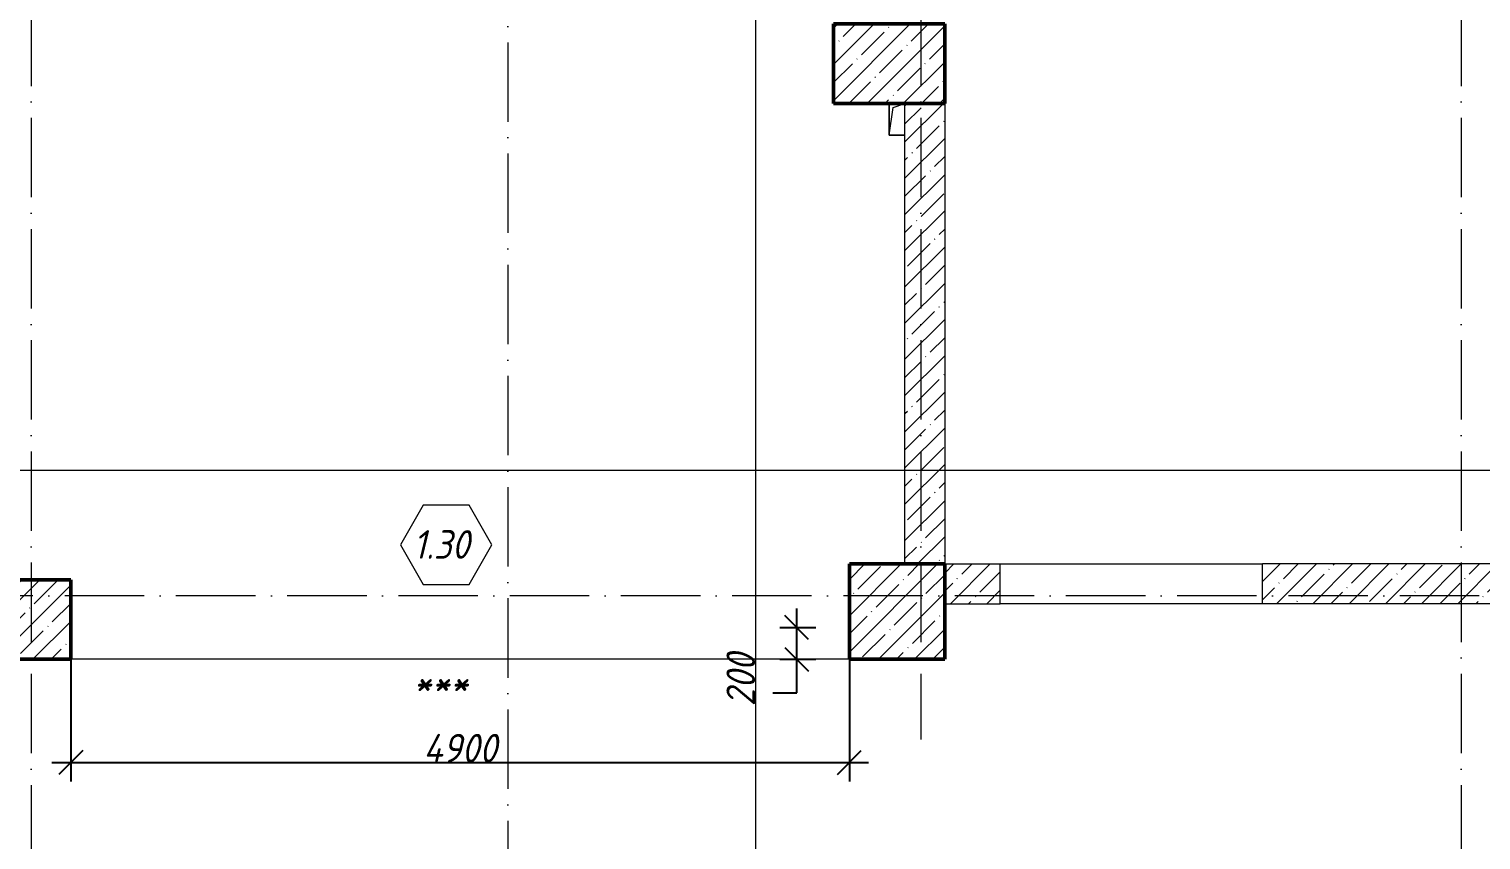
# Model space of a CAD drawing. Header units: millimetres. Extents: x -401725 to 250493, y 305116 to 802890.
# Drawn here: x -157063 to -147926, y 610760 to 615866 of the extents above; entities that cross this region are included whole.
import ezdxf

# ---------------------------------------------------------------- set-up
doc = ezdxf.new("R2010")
doc.units = ezdxf.units.MM
doc.linetypes.add('50_200_ШТРИХ_1Т_ш5_п1_п1_', pattern=[700, 500, -100, 0, -100])
for name, color, linetype, lineweight in [('A-____-____-DIMS', 7, 'Continuous', 9), ('A-DOOR-____-IDEN', 7, 'Continuous', 9), ('A-FLOR-____-OTLN', 7, 'Continuous', 9), ('A-GENM-____-OTLN', 7, 'Continuous', 9), ('A-WALL-____-MCUT-3', 7, 'Continuous', 9), ('A-WALL-____-OTLN', 7, 'Continuous', 9), ('S-COLS-____-MCUT', 7, 'Continuous', 50), ('S-COLS-____-OTLN', 7, 'Continuous', 9), ('S-GRID-____-OTLN-1', 7, '50_200_ШТРИХ_1Т_ш5_п1_п1_', 9)]:
    doc.layers.add(name, color=color, linetype=linetype, lineweight=lineweight)
for name, color, linetype, lineweight, true_color in [('A-WALL-____-PATT-2', 7, 'Continuous', 9, 0x787878), ('G-____-____-SYMB-1', 9, 'Continuous', 9, 0x808080), ('G-____-____-SYMB-2', 7, 'Continuous', 9, 0x000000)]:
    doc.layers.add(name, color=color, linetype=linetype, lineweight=lineweight, true_color=true_color)
doc.styles.add('ISOCPEUR_I_14', font='isocpeui.ttf', dxfattribs={"width": 0.9, "height": 180})
doc.styles.add('ISOCPEUR_I_2', font='isocpeui.ttf', dxfattribs={"width": 0.85, "height": 2.3})
doc.dimstyles.new('ISO-1_8_0_9К_СРЕДНИЙ_Кладочные_8', dxfattribs={"dimscale": 304.8, "dimtxt": 179.276612, "dimasz": 0.492126, "dimexe": 0.393701, "dimexo": 0, "dimgap": 0, "dimtad": 1, "dimdec": 3, "dimrnd": 0.001, "dimdsep": 46, "dimtxsty": 'ISOCPEUR_I_14', "dimblk1": 'OBLIQUE', "dimblk2": 'OBLIQUE', "dimsah": 1, "dimcen": 0.09, "dimdle": 0.393701, "dimazin": 0, "dimtfac": 1, "dimtdec": 4, "dimtix": 1, "dimtmove": 0, "dimatfit": 3, "dimfxl": 1, "dimtvp": 1, "dimtolj": 1, "dimtzin": 0, "dimarcsym": 2})
doc.dimstyles.new('ISO-1_8_0_9К_СРЕДНИЙ_Кладочные_9', dxfattribs={"dimscale": 304.8, "dimtxt": 179.276612, "dimasz": 0.492126, "dimexe": 0.393701, "dimexo": 0, "dimgap": 0, "dimtad": 1, "dimdec": 3, "dimrnd": 0.001, "dimdsep": 46, "dimtxsty": 'ISOCPEUR_I_14', "dimblk1": 'OBLIQUE', "dimblk2": 'OBLIQUE', "dimsah": 1, "dimcen": 0.09, "dimdle": 0.393701, "dimazin": 0, "dimtfac": 1, "dimtdec": 4, "dimtix": 1, "dimtmove": 1, "dimatfit": 3, "dimfxl": 1, "dimtvp": 1, "dimtolj": 1, "dimtzin": 0, "dimarcsym": 2})
pattern_1 = [(45, (-175000.74, 544716.51), (-114.04925, 114.04925), []), (45, (-174886.69, 544716.51), (-114.04925, 114.04925), [201.612, -40.322, 3.353, -36.97])]

# ---------------------------------------------------------------- blocks, each defined once
blk = doc.blocks.new('BSC_Колонна _Прямоугольная - 500х700-V81-АР1_Кладочный план 1 этажа в осях 1-64_Ю-ЯЯ')
at = {"layer": 'S-COLS-____-OTLN'}
h = blk.add_hatch(dxfattribs=at)
h.set_pattern_fill('FP_83', color=256, style=0, pattern_type=2)
h.set_pattern_definition([(315, (-70931.04, 23350), (114.04925, 114.04925), []), (315, (-70931.04, 23235.95), (114.04925, 114.04925), [201.613, -40.323, 3.353, -36.97])])
h.paths.add_polyline_path([(-250, -350), (250, -350), (250, 350), (-250, 350)], flags=0)
at = {"layer": 'S-COLS-____-MCUT'}
for p, q in [((250, 350), (-250, 350)), ((-250, 350), (-250, -350)), ((250, -350), (250, 350)), ((-250, -350), (250, -350))]:
    blk.add_line(p, q, dxfattribs=at)
blk = doc.blocks.new('BSC_Колонна _Прямоугольная - 500х500-V84-АР1_Кладочный план 1 этажа в осях 1-64_Ю-ЯЯ')
at = {"layer": 'S-COLS-____-OTLN'}
h = blk.add_hatch(dxfattribs=at)
h.set_pattern_fill('FP_86', color=256, style=0, pattern_type=2)
h.set_pattern_definition([(45, (-17950, -67431.04), (-114.04925, 114.04925), []), (45, (-17835.95, -67431.04), (-114.04925, 114.04925), [201.613, -40.323, 3.353, -36.97])])
h.paths.add_polyline_path([(-250, -250), (250, -250), (250, 250), (-250, 250)], flags=0)
at = {"layer": 'S-COLS-____-MCUT'}
for p, q in [((250, 250), (-250, 250)), ((-250, 250), (-250, -250)), ((250, -250), (250, 250)), ((-250, -250), (250, -250))]:
    blk.add_line(p, q, dxfattribs=at)
blk = doc.blocks.new('BSC_Колонна _Прямоугольная - 600х600-V121-АР1_Кладочный план 1 этажа в осях 1-64_Ю-ЯЯ')
at = {"layer": 'S-COLS-____-OTLN'}
h = blk.add_hatch(dxfattribs=at)
h.set_pattern_fill('FP_125', color=256, style=0, pattern_type=2)
h.set_pattern_definition([(45, (-23400, -67481.04), (-114.04925, 114.04925), []), (45, (-23285.95, -67481.04), (-114.04925, 114.04925), [201.613, -40.323, 3.353, -36.97])])
h.paths.add_polyline_path([(-300, -300), (300, -300), (300, 300), (-300, 300)], flags=0)
at = {"layer": 'S-COLS-____-MCUT'}
for p, q in [((300, 300), (-300, 300)), ((-300, 300), (-300, -300)), ((300, -300), (300, 300)), ((-300, -300), (300, -300))]:
    blk.add_line(p, q, dxfattribs=at)
blk = doc.blocks.new('AR_Отверстие прямоугольное _в плите_ - AR_Отверстие прямоугольное _в плите_-V231-АР1_Кладочный план 1 этажа в осях 1-64_Ю-ЯЯ')
at = {"layer": 'A-GENM-____-OTLN'}
for p, q in [((-50, 100), (-50, -100)), ((-25, 75), (50, 100)), ((-50, -100), (-25, 75)), ((-50, -100), (50, -100))]:
    blk.add_line(p, q, dxfattribs=at)
blk = doc.blocks.new('_Oblique')
at = {"color": 0, "linetype": 'ByBlock', "lineweight": -2}
blk.add_line((-0.5, -0.5), (0.5, 0.5), dxfattribs=at)
blk = doc.blocks.new('*D13278')
at = {"layer": 'A-____-____-DIMS', "color": 0, "lineweight": -2, "transparency": 16777216}
for p, q in [((-156800.7, 611897.6), (-156800.7, 611127.7)), ((-151900.7, 611897.6), (-151900.7, 611127.7)), ((-156920.7, 611247.7), (-151780.7, 611247.7))]:
    blk.add_line(p, q, dxfattribs=at)
at = {"layer": 'Defpoints', "color": 0, "transparency": 16777216}
for p in [(-156800.7, 611897.6), (-151900.7, 611897.6), (-151900.7, 611247.7)]:
    blk.add_point(p, dxfattribs=at)
at = {"layer": 'A-____-____-DIMS', "color": 0, "lineweight": -2, "transparency": 16777216, "xscale": 150, "yscale": 150, "zscale": 150, "rotation": 180}
blk.add_blockref('_Oblique', (-156800.7, 611247.7), dxfattribs=at)
at = {"layer": 'A-____-____-DIMS', "color": 0, "lineweight": -2, "transparency": 16777216, "xscale": 150, "yscale": 150, "zscale": 150}
blk.add_blockref('_Oblique', (-151900.7, 611247.7), dxfattribs=at)
at = {"layer": 'A-____-____-DIMS', "color": 0, "transparency": 16777216, "insert": (-154350.7, 611337.7), "char_height": 180, "width": 562.653, "attachment_point": 5, "style": 'ISOCPEUR_I_14'}
blk.add_mtext('\\A1;4900', dxfattribs=at)
blk = doc.blocks.new('Марка проема - марка проема-27336095-АР1_Кладочный план 1 этажа в осях 1-64_Ю-ЯЯ')
at = {"layer": 'A-DOOR-____-IDEN'}
for p, q in [((-1.439, 0.159), (-2.877, -2.333)), ((1.439, 0.159), (-1.439, 0.159)), ((2.877, -2.333), (1.439, 0.159)), ((-2.877, -2.333), (-1.439, -4.825)), ((1.439, -4.825), (2.877, -2.333)), ((-1.439, -4.825), (1.439, -4.825))]:
    blk.add_line(p, q, dxfattribs=at)
blk = doc.blocks.new('*D13283')
at = {"layer": 'A-____-____-DIMS', "color": 0, "lineweight": -2, "transparency": 16777216}
for p, q in [((-152231.9, 611777.6), (-152231.9, 612217.6)), ((-152338, 612097.6), (-152111.9, 612097.6)), ((-152338, 611897.6), (-152111.9, 611897.6)), ((-152231.9, 611686), (-152231.9, 611897.6)), ((-152381.9, 611686), (-152231.9, 611686))]:
    blk.add_line(p, q, dxfattribs=at)
at = {"layer": 'Defpoints', "color": 0, "transparency": 16777216}
for p in [(-152338, 612097.6), (-152231.9, 612097.6), (-152338, 611897.6)]:
    blk.add_point(p, dxfattribs=at)
at = {"layer": 'A-____-____-DIMS', "color": 0, "lineweight": -2, "transparency": 16777216, "xscale": 150, "yscale": 150, "zscale": 150}
for p, rotation in [((-152231.9, 612097.6), 90), ((-152231.9, 611897.6), 270)]:
    blk.add_blockref('_Oblique', p, dxfattribs=dict(at, rotation=rotation))
at = {"layer": 'A-____-____-DIMS', "color": 0, "transparency": 16777216, "insert": (-152674, 611601.2), "char_height": 180, "width": 409.578, "attachment_point": 1, "rotation": 90, "line_spacing_factor": 1.149209, "style": 'ISOCPEUR_I_14'}
blk.add_mtext('\\A1;200', dxfattribs=at)

msp = doc.modelspace()

# ---------------------------------------------------------------- hatches: boundary and pattern name
at = {"layer": 'A-WALL-____-PATT-2'}
h = msp.add_hatch(dxfattribs=at)
h.set_pattern_fill('FP_2', color=256, style=0, pattern_type=2)
h.set_pattern_definition(pattern_1)
h.paths.add_polyline_path([(-151550.7357, 612497.5526), (-151300.7357, 612497.5526), (-151300.7357, 615397.5526), (-151550.7357, 615397.5526), (-151550.7357, 614857.3502)], flags=0)
h = msp.add_hatch(dxfattribs=at)
h.set_pattern_fill('FP_2', color=256, style=0, pattern_type=2)
h.set_pattern_definition(pattern_1)
h.paths.add_polyline_path([(-146735.8503, 612247.5526), (-146350.7357, 612247.5526), (-146350.7357, 612497.5526), (-149300.7357, 612497.5526), (-149300.7357, 612247.5526)], flags=0)
h.paths.add_polyline_path([(-151300.7357, 612247.5526), (-150950.7357, 612247.5526), (-150950.7357, 612497.5526), (-151300.7357, 612497.5526)], flags=0)

# ---------------------------------------------------------------- linework, layer by layer
at = {"layer": 'A-FLOR-____-OTLN'}
for p, q in [((-151650.7357, 615197.5526), (-151650.7357, 615397.5526)), ((-151550.7357, 615197.5526), (-151650.7357, 615197.5526)), ((-151900.7357, 611897.5526), (-156800.7357, 611897.5526))]:
    msp.add_line(p, q, dxfattribs=at)
at = {"layer": 'A-WALL-____-MCUT-3'}
for p, q in [((-151550.7357, 612497.5526), (-151550.7357, 615397.5526)), ((-151300.7357, 615397.5526), (-151300.7357, 612497.5526)), ((-151300.7357, 612497.5526), (-150950.7357, 612497.5526)), ((-150950.7357, 612247.5526), (-150950.7357, 612497.5526)), ((-146350.7357, 612497.5526), (-149300.7357, 612497.5526)), ((-149300.7357, 612247.5526), (-149300.7357, 612497.5526)), ((-151300.7357, 612247.5526), (-150950.7357, 612247.5526)), ((-146350.7357, 612247.5526), (-149300.7357, 612247.5526))]:
    msp.add_line(p, q, dxfattribs=at)
at = {"layer": 'A-WALL-____-OTLN'}
for p, q in [((-150950.7357, 612497.5526), (-149300.7357, 612497.5526)), ((-149300.7357, 612247.5526), (-150950.7357, 612247.5526))]:
    msp.add_line(p, q, dxfattribs=at)
at = {"layer": 'G-____-____-SYMB-1'}
msp.add_line((-152490.7357, 632229.6075), (-152490.7357, 599638.0359), dxfattribs=at)
at = {"layer": 'G-____-____-SYMB-2'}
msp.add_line((-179984.5837, 613087.5526), (-70594.3281, 613087.5526), dxfattribs=at)
at = {"layer": 'S-GRID-____-OTLN-1'}
for p, q in [((-157050.7357, 635609.362), (-157050.7357, 597608.0984)), ((-151450.7357, 635609.362), (-151450.7357, 611391.9943)), ((-148050.7357, 635609.362), (-148050.7357, 597608.0984)), ((-154050.7357, 635384.7011), (-154050.7357, 597608.0984)), ((-70926.3291, 612297.5526), (-179669.5059, 612297.5526))]:
    msp.add_line(p, q, dxfattribs=at)

# ---------------------------------------------------------------- block references
at = {"layer": 'A-DOOR-____-IDEN', "xscale": 99.99999999999993, "yscale": 99.99999999999993, "zscale": 99.99999999999993}
msp.add_blockref('Марка проема - марка проема-27336095-АР1_Кладочный план 1 этажа в осях 1-64_Ю-ЯЯ', (-154438.1419, 612851.7666), dxfattribs=at)
at = {"layer": 'A-GENM-____-OTLN'}
msp.add_blockref('AR_Отверстие прямоугольное _в плите_ - AR_Отверстие прямоугольное _в плите_-V231-АР1_Кладочный план 1 этажа в осях 1-64_Ю-ЯЯ', (-151600.7357, 615297.5526), dxfattribs=at)
at = {"layer": 'S-COLS-____-OTLN', "rotation": 89.9999999999999}
msp.add_blockref('BSC_Колонна _Прямоугольная - 500х700-V81-АР1_Кладочный план 1 этажа в осях 1-64_Ю-ЯЯ', (-151650.7357, 615647.5526), dxfattribs=at)
at = {"layer": 'S-COLS-____-OTLN'}
for name, p in [('BSC_Колонна _Прямоугольная - 600х600-V121-АР1_Кладочный план 1 этажа в осях 1-64_Ю-ЯЯ', (-151600.7357, 612197.5526)), ('BSC_Колонна _Прямоугольная - 500х500-V84-АР1_Кладочный план 1 этажа в осях 1-64_Ю-ЯЯ', (-157050.7357, 612147.5526))]:
    msp.add_blockref(name, p, dxfattribs=at)

# ---------------------------------------------------------------- texts
at = {"layer": 'A-DOOR-____-IDEN', "attachment_point": 1}
for s, insert, char_height, width, style in [('1.30', (-154645.781, 612710.5861), 180, 454.556812, 'ISOCPEUR_I_14'), ('***', (-154646.3061, 611856.0721), 200, 562.784625, 'ISOCPEUR_I_2')]:
    msp.add_mtext(s, dxfattribs=dict(at, insert=insert, char_height=char_height, width=width, style=style))

# ---------------------------------------------------------------- dimensions: what is measured, and where the dimension line sits
at = {"layer": 'A-____-____-DIMS'}
dim = msp.add_linear_dim(base=(-152231.9419, 612097.5526), p1=(-152338.008, 611897.5526), p2=(-152338.008, 612097.5526), angle=90, dimstyle='ISO-1_8_0_9К_СРЕДНИЙ_Кладочные_9', override={"dimpost": '<>', "dimfxl": 200}, dxfattribs=at)
dim.commit()
dim.dimension.update_dxf_attribs({"geometry": '*D13283', "text_midpoint": (-152347.104, 611685.9568), "dimtype": 160, "text_rotation": 90})
dim = msp.add_linear_dim(base=(-151900.7357, 611247.7323), p1=(-156800.7357, 611897.5526), p2=(-151900.7357, 611897.5526), dimstyle='ISO-1_8_0_9К_СРЕДНИЙ_Кладочные_8', override={"dimpost": '<>', "dimfxl": 4900}, dxfattribs=at)
dim.commit()
dim.dimension.update_dxf_attribs({"geometry": '*D13278', "text_midpoint": (-154350.7357, 611337.7323)})

doc.saveas('drawing.dxf')
